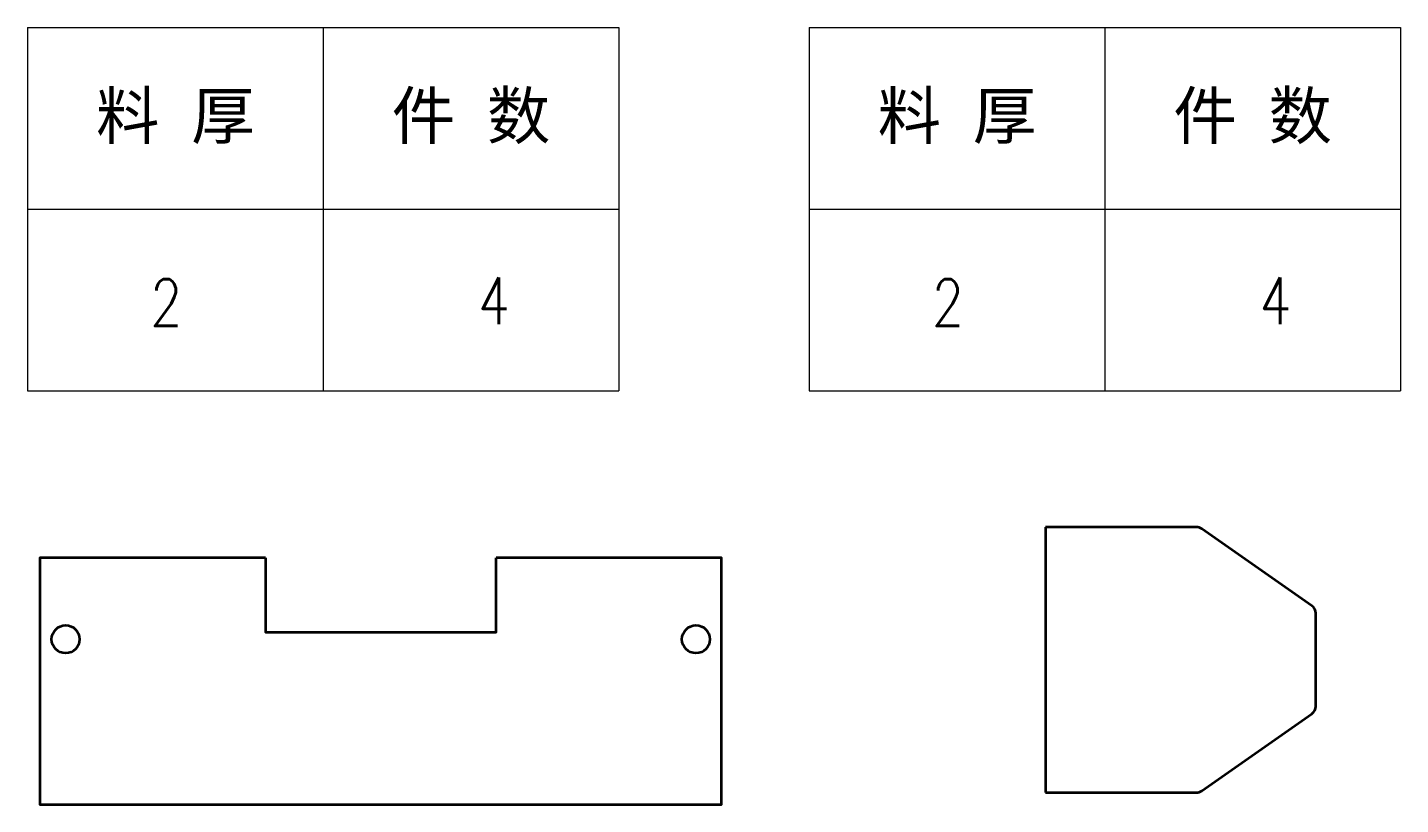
# Model space of a CAD drawing. Header units: millimetres. Extents: x 1201 to 11615, y -7347 to 2683.
# Drawn here: x 1852.6 to 2147.4, y -2684.3 to -2517.4 of the extents above; entities that cross this region are included whole.
import ezdxf
from ezdxf.enums import TextEntityAlignment as Align

# ---------------------------------------------------------------- set-up
doc = ezdxf.new("R2010")
doc.units = ezdxf.units.MM
doc.layers.add('DIM', color=3, linetype='Continuous', lineweight=20)
doc.layers.add('DRAWING', color=7, linetype='Continuous', lineweight=35)
doc.styles.add('DIM', font='romans.shx', dxfattribs={"width": 0.8, "bigfont": 'bigfont.shx'})
doc.styles.get("Standard").update_dxf_attribs({"font": 'arial.ttf'})

# ---------------------------------------------------------------- blocks, each defined once
blk = doc.blocks.new('*T31')
at = {"color": 0, "linetype": 'ByBlock', "lineweight": -2, "transparency": 16777216}
for p, q in [((0, 0), (127, 0)), ((0, 0), (0, -78)), ((63.5, 0), (63.5, -78)), ((127, 0), (127, -78)), ((0, -39), (127, -39)), ((0, -78), (127, -78))]:
    blk.add_line(p, q, dxfattribs=at)
at = {"color": 0, "transparency": 16777216, "char_height": 10, "width": 60.5, "attachment_point": 5}
for s, insert in [('{\\fSimSun|b0|i0|c134|p2;料 厚}', (31.75, -19.5)), ('{\\fSimSun|b0|i0|c134|p2;件 数}', (95.25, -19.5))]:
    blk.add_mtext(s, dxfattribs=dict(at, insert=insert))
blk = doc.blocks.new('拆图参数')
blk.add_blockref('*T31', (-63.5, 78))
at = {"style": 'DIM', "width": 0.8}
blk.add_attdef('6', text='', height=10, dxfattribs=at).set_placement((-37.13, 18.91), align=Align.MIDDLE_LEFT)
blk.add_attdef('1', text='', height=10, dxfattribs=at).set_placement((36.65, 19.27), align=Align.MIDDLE_CENTER)

msp = doc.modelspace()

# ---------------------------------------------------------------- linework, layer by layer
at = {"layer": 'DRAWING', "lineweight": 35}
for p, q in [((2103.555, -2624.682), (2071.185, -2624.682)), ((2071.185, -2626.682), (2071.185, -2679.682)), ((2128.332, -2641.59), (2104.702, -2625.044)), ((2104.702, -2681.32), (2128.332, -2664.774)), ((2071.185, -2681.682), (2103.555, -2681.682))]:
    msp.add_line(p, q, dxfattribs=at)
at = {"layer": 'DRAWING', "lineweight": 35, "ltscale": 0.05}
for p, q in [((2071.185, -2624.682), (2071.185, -2626.682)), ((2071.185, -2679.682), (2071.185, -2681.682))]:
    msp.add_line(p, q, dxfattribs=at)
at = {"layer": 'DRAWING', "lineweight": 35, "ltscale": 0.497684}
msp.add_line((2129.185, -2663.136), (2129.185, -2643.228), dxfattribs=at)
at = {"layer": 'DRAWING', "lineweight": 35}
for points in [[(1903.684, -2631.267), (1855.254, -2631.267), (1855.254, -2684.267), (2001.604, -2684.267), (2001.604, -2631.267), (1953.174, -2631.267)], [(1903.684, -2631.267), (1903.684, -2647.267), (1953.174, -2647.267), (1953.174, -2631.267)]]:
    msp.add_lwpolyline(points, dxfattribs=at)
for centre in [(1860.754, -2648.767), (1996.104, -2648.767)]:
    msp.add_circle(centre, 3, dxfattribs=at)
for centre, start, end in [((2103.555, -2626.682), 55, 90), ((2127.185, -2643.228), 360, 55), ((2127.185, -2663.136), 305, 360), ((2103.555, -2679.682), 270, 305)]:
    msp.add_arc(centre, 2, start, end, dxfattribs=at)

# ---------------------------------------------------------------- block references
at = {"layer": 'DIM'}
for p in [(1916.067, -2595.389), (2083.893, -2595.389)]:
    msp.add_blockref('拆图参数', p, dxfattribs=at).add_auto_attribs({'1': '4', '6': '2'})

doc.saveas('drawing.dxf')
